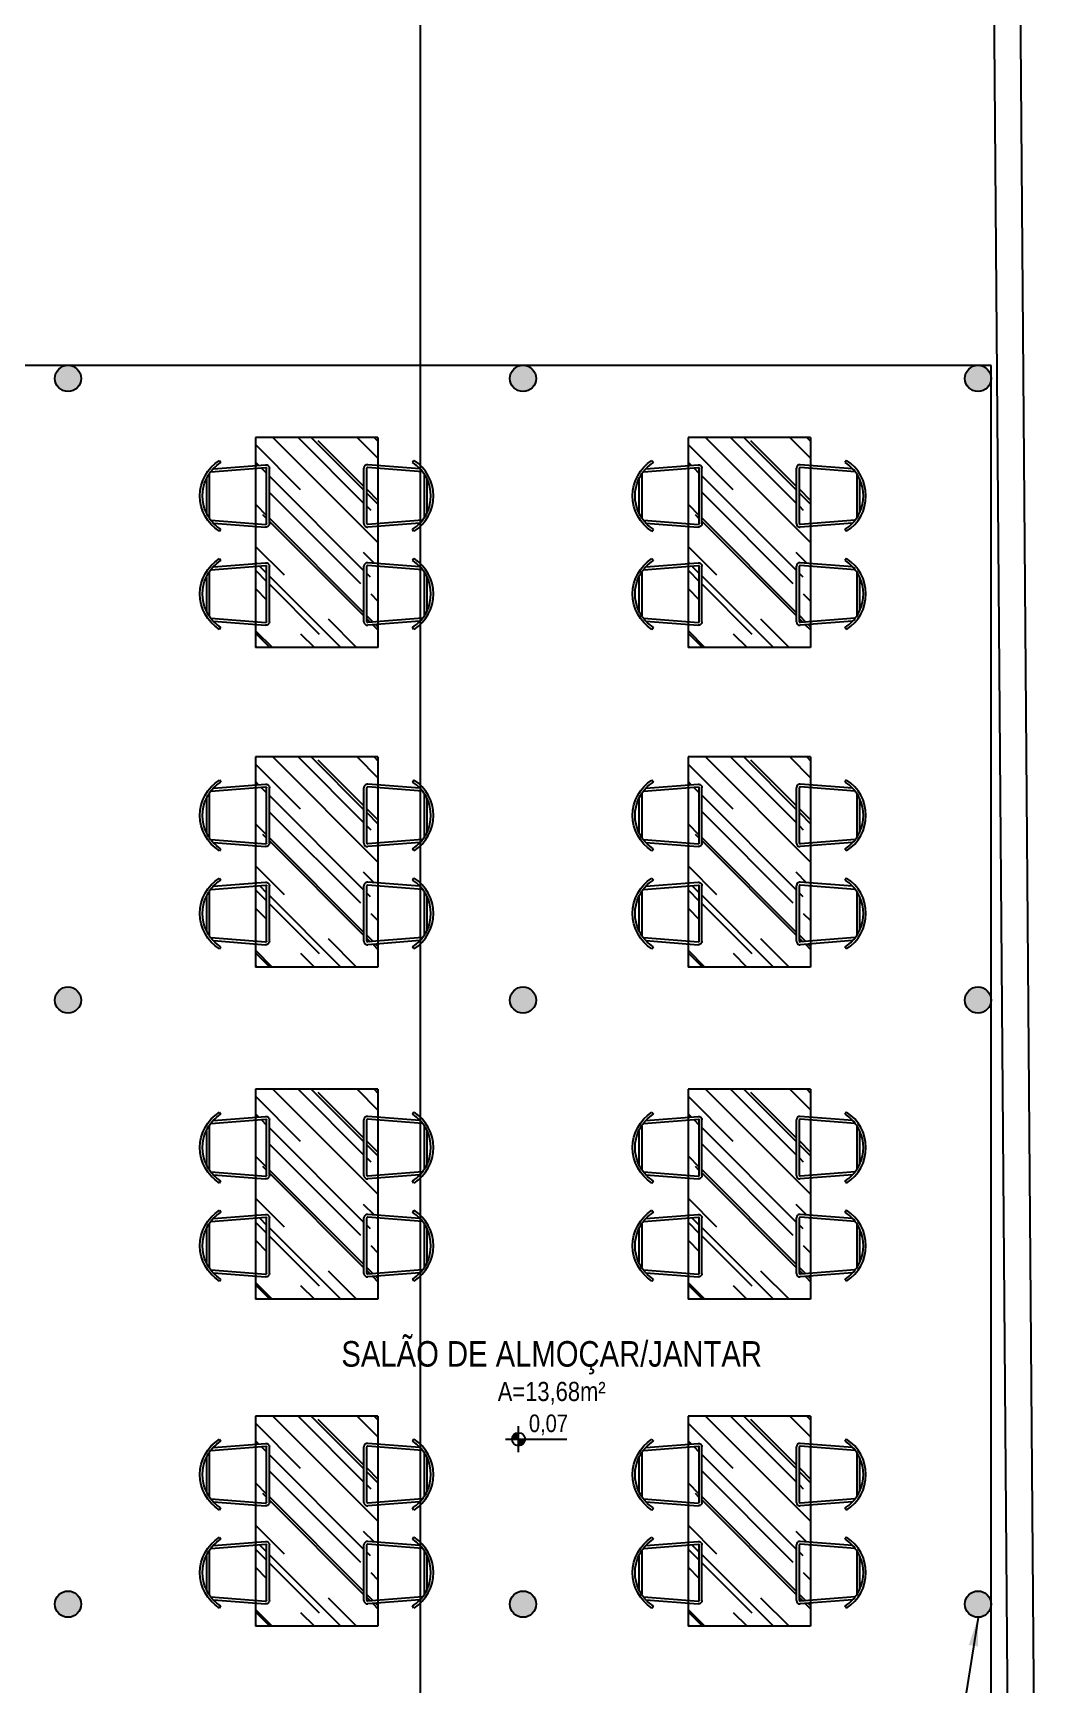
# Model space of a CAD drawing. Header units: millimetres. Extents: x 4156 to 4603, y 996 to 1078.
# Drawn here: x 4408.17 to 4414.47, y 1019.63 to 1030.01 of the extents above; entities that cross this region are included whole.
import ezdxf
from ezdxf.enums import TextEntityAlignment as Align

# ---------------------------------------------------------------- set-up
doc = ezdxf.new("R2010")
doc.units = ezdxf.units.MM
doc.header["$LTSCALE"] = 20
doc.linetypes.add('CONTINU', pattern=[0])
for name, color, linetype in [('-HIDRO', 8, 'Continuous'), ('AF', 5, 'Continuous'), ('E-txt-g', 3, 'Continuous')]:
    doc.layers.add(name, color=color, linetype=linetype)
doc.layers.add('E-Txt-W', color=7, linetype='Continuous', lineweight=20)
doc.styles.add('F2', font='ARIALN.TTF')
doc.styles.add('REG60', font='romans.shx', dxfattribs={"width": 0.8, "height": 0.15})
doc.styles.add('REG80', font='romans.shx', dxfattribs={"width": 0.8, "height": 0.2})
doc.styles.get("Standard").update_dxf_attribs({"font": 'arial.ttf'})
doc.dimstyles.get("Standard").update_dxf_attribs({"dimtxt": 0.18, "dimasz": 0.18, "dimexe": 0.18, "dimexo": 0.0625, "dimgap": 0.09, "dimtad": 0, "dimtih": 1, "dimtoh": 1, "dimdec": 4, "dimzin": 0, "dimdsep": 46, "dimtxsty": 'Standard', "dimcen": 0.09, "dimadec": 0, "dimazin": 0, "dimtfac": 1, "dimtdec": 4, "dimtofl": 0, "dimtmove": 0, "dimatfit": 3, "dimfxl": 1, "dimtolj": 1, "dimtzin": 0, "dimarcsym": 0})

# ---------------------------------------------------------------- blocks, each defined once
blk = doc.blocks.new('cadeira3')
at = {"color": 8}
for p, q in [((339.4, -198.5), (363.6, -198.5)), ((326.2, -207.8), (327.7, -208.9)), ((332.1, -203.5), (329.2, -240.8)), ((334.3, -201.7), (331.2, -241)), ((335.9, -200.5), (367.1, -200.5)), ((368.7, -201.7), (371.8, -241)), ((370.9, -203.5), (373.8, -240.8)), ((376.8, -207.8), (375.3, -208.9)), ((371.3, -241.5), (331.7, -241.5)), ((371.3, -243.5), (331.7, -243.5))]:
    blk.add_line(p, q, dxfattribs=at)
for centre, radius, start, end in [((351.5, -223.9), 30, 32.591, 147.409), ((351.5, -223.9), 28.2, 115.4935, 133.4739), ((351.5, -223.9), 28.2, 64.5065, 115.4935), ((351.5, -223.9), 28.2, 46.5261, 64.5065), ((351.5, -223.9), 28.2, 133.4739, 147.6689), ((351.5, -223.9), 28.2, 32.3311, 46.5261), ((331.7, -241), 2.5, 175.5276, 270), ((331.7, -241), 0.5, 175.5276, 270), ((371.3, -241), 2.5, 270, 4.4724), ((371.3, -241), 0.5, 270, 4.4724)]:
    blk.add_arc(centre, radius, start, end, dxfattribs=at)
blk = doc.blocks.new('TXT-AMB75')
at = {"layer": 'E-txt-g', "style": 'REG80', "width": 0.8, "flags": 8}
blk.add_attdef('TXT', text='', height=0.2, dxfattribs=at).set_placement((0.005, 0.296), align=Align.CENTER)
at = {"layer": 'E-Txt-W', "style": 'REG60', "width": 0.8, "flags": 8}
blk.add_attdef('TXT', text='', height=0.15, dxfattribs=at).set_placement((0.005, 0.027), align=Align.CENTER)
blk = doc.blocks.new('NV')
at = {"color": 4, "linetype": 'ByBlock', "ltscale": 0.5}
for p, q in [((-1.414, -0.142), (-1.414, 0.107)), ((-1.539, -0.018), (-0.953, -0.018))]:
    blk.add_line(p, q, dxfattribs=at)
at = {"color": 4, "ltscale": 2.5}
blk.add_circle((-1.414, -0.018), 0.0622, dxfattribs=at)
at = {"color": 4}
for points in [[(-1.414, -0.018), (-1.458, 0.026), (-1.476, -0.018), (-1.472, 0.006)], [(-1.414, -0.018), (-1.414, 0.045), (-1.458, 0.026), (-1.438, 0.04)], [(-1.414, -0.018), (-1.352, -0.018), (-1.37, -0.062), (-1.357, -0.041)], [(-1.414, -0.018), (-1.37, -0.062), (-1.414, -0.08), (-1.39, -0.075)]]:
    blk.add_solid(points, dxfattribs=at)
at = {"layer": 'E-Txt-W', "color": 4, "ltscale": 2.5, "style": 'F2'}
blk.add_attdef('COTAPISO', (-1.306, 0.073), '', height=0.15, dxfattribs=at)

msp = doc.modelspace()

# ---------------------------------------------------------------- hatches: boundary and pattern name
at = {"layer": '-HIDRO'}
h = msp.add_hatch(color=256, dxfattribs=at)
h.paths.add_polyline_path([(4408.307, 1023.936, 1), (4408.472, 1023.936, 1)])
h.paths.add_polyline_path([(4411.332, 1023.936, 1), (4411.167, 1023.936, 1)])
h.paths.add_polyline_path([(4411.332, 1027.841, 1), (4411.167, 1027.841, 1)])
h.paths.add_polyline_path([(4408.472, 1027.841, 1), (4408.307, 1027.841, 1)])
h.paths.add_polyline_path([(4414.027, 1027.841, 1), (4414.192, 1027.841, 1)])
h.paths.add_polyline_path([(4414.027, 1023.936, 1), (4414.192, 1023.936, 1)])
h.paths.add_polyline_path([(4408.307, 1020.141, 1), (4408.472, 1020.141, 1)])
h.paths.add_polyline_path([(4411.167, 1020.141, 1), (4411.332, 1020.141, 1)])
h.paths.add_polyline_path([(4414.192, 1020.141, 1), (4414.027, 1020.141, 1)])
at = {"layer": '-HIDRO', "linetype": 'CONTINU'}
h = msp.add_hatch(dxfattribs=at)
h.set_pattern_fill('AR-RROOF', color=256, scale=0.011, angle=315, style=0)
h.set_pattern_definition([(315, (3357.37792, 6907.72377), (0.632210031, -0.237078762), [4.191, -0.5588, 1.397, -0.2794]), (315, (3357.73947, 6907.5598), (0.06519666, 0.460327929), [0.8382, -0.092202, 1.6764, -0.20955]), (315, (3357.64464, 6907.79292), (1.1597102755, -0.894972325), [2.2352, -0.39116, 1.1176, -0.2794])])
h.paths.add_polyline_path([(4410.338, 1026.15), (4410.338, 1026.296), (4410.274, 1026.291, -0.437265), (4410.25, 1026.313), (4410.25, 1026.661, -0.437265), (4410.274, 1026.683), (4410.338, 1026.678), (4410.338, 1026.912), (4410.274, 1026.907, -0.437265), (4410.25, 1026.929), (4410.25, 1027.277, -0.437265), (4410.274, 1027.299), (4410.338, 1027.294), (4410.338, 1027.47), (4409.791, 1027.47), (4409.568, 1027.47), (4409.568, 1027.294), (4409.632, 1027.299, -0.437265), (4409.656, 1027.277), (4409.656, 1026.929, -0.437265), (4409.632, 1026.907), (4409.568, 1026.912), (4409.568, 1026.678), (4409.632, 1026.683, -0.437265), (4409.656, 1026.661), (4409.656, 1026.313, -0.437265), (4409.632, 1026.291), (4409.568, 1026.296), (4409.568, 1026.15)])
h.paths.add_polyline_path([(4410.338, 1026.929), (4410.338, 1027.276), (4410.272, 1027.282, 0.437265), (4410.268, 1027.277), (4410.268, 1026.929, 0.437265), (4410.272, 1026.924)], flags=17)
h.paths.add_polyline_path([(4410.338, 1026.313), (4410.338, 1026.66), (4410.272, 1026.666, 0.437265), (4410.268, 1026.661), (4410.268, 1026.313, 0.437265), (4410.272, 1026.308)], flags=17)
h.paths.add_polyline_path([(4409.634, 1026.308, 0.437265), (4409.638, 1026.313), (4409.638, 1026.661, 0.437265), (4409.634, 1026.666), (4409.568, 1026.66), (4409.568, 1026.313)], flags=17)
h.paths.add_polyline_path([(4409.634, 1026.924, 0.437265), (4409.638, 1026.929), (4409.638, 1027.277, 0.437265), (4409.634, 1027.282), (4409.568, 1027.276), (4409.568, 1026.929)], flags=17)
h = msp.add_hatch(dxfattribs=at)
h.set_pattern_fill('AR-RROOF', color=256, scale=0.011, angle=315, style=0)
h.set_pattern_definition([(315, (3360.09701, 6907.72377), (0.632210031, -0.237078762), [4.191, -0.5588, 1.397, -0.2794]), (315, (3360.45856, 6907.5598), (0.06519666, 0.460327929), [0.8382, -0.092202, 1.6764, -0.20955]), (315, (3360.36373, 6907.79292), (1.1597102755, -0.894972325), [2.2352, -0.39116, 1.1176, -0.2794])])
h.paths.add_polyline_path([(4413.057, 1026.15), (4413.057, 1026.296), (4412.993, 1026.291, -0.437265), (4412.969, 1026.313), (4412.969, 1026.661, -0.437265), (4412.993, 1026.683), (4413.057, 1026.678), (4413.057, 1026.912), (4412.993, 1026.907, -0.437265), (4412.969, 1026.929), (4412.969, 1027.277, -0.437265), (4412.993, 1027.299), (4413.057, 1027.294), (4413.057, 1027.47), (4412.51, 1027.47), (4412.287, 1027.47), (4412.287, 1027.294), (4412.351, 1027.299, -0.437265), (4412.375, 1027.277), (4412.375, 1026.929, -0.437265), (4412.351, 1026.907), (4412.287, 1026.912), (4412.287, 1026.678), (4412.351, 1026.683, -0.437265), (4412.375, 1026.661), (4412.375, 1026.313, -0.437265), (4412.351, 1026.291), (4412.287, 1026.296), (4412.287, 1026.15)])
h.paths.add_polyline_path([(4413.057, 1026.929), (4413.057, 1027.276), (4412.991, 1027.282, 0.437265), (4412.987, 1027.277), (4412.987, 1026.929, 0.437265), (4412.991, 1026.924)], flags=17)
h.paths.add_polyline_path([(4413.057, 1026.313), (4413.057, 1026.66), (4412.991, 1026.666, 0.437265), (4412.987, 1026.661), (4412.987, 1026.313, 0.437265), (4412.991, 1026.308)], flags=17)
h.paths.add_polyline_path([(4412.353, 1026.308, 0.437265), (4412.358, 1026.313), (4412.358, 1026.661, 0.437265), (4412.353, 1026.666), (4412.287, 1026.66), (4412.287, 1026.313)], flags=17)
h.paths.add_polyline_path([(4412.353, 1026.924, 0.437265), (4412.358, 1026.929), (4412.358, 1027.277, 0.437265), (4412.353, 1027.282), (4412.287, 1027.276), (4412.287, 1026.929)], flags=17)
h = msp.add_hatch(dxfattribs=at)
h.set_pattern_fill('AR-RROOF', color=256, scale=0.011, angle=315, style=0)
h.set_pattern_definition([(315, (3357.37792, 6905.71648), (0.632210031, -0.237078762), [4.191, -0.5588, 1.397, -0.2794]), (315, (3357.73947, 6905.5525), (0.06519666, 0.460327929), [0.8382, -0.092202, 1.6764, -0.20955]), (315, (3357.64464, 6905.78562), (1.1597102755, -0.894972325), [2.2352, -0.39116, 1.1176, -0.2794])])
h.paths.add_polyline_path([(4410.338, 1024.143), (4410.338, 1024.289), (4410.274, 1024.283, -0.437265), (4410.25, 1024.305), (4410.25, 1024.654, -0.437265), (4410.274, 1024.676), (4410.338, 1024.671), (4410.338, 1024.905), (4410.274, 1024.899, -0.437265), (4410.25, 1024.921), (4410.25, 1025.27, -0.437265), (4410.274, 1025.292), (4410.338, 1025.287), (4410.338, 1025.463), (4409.791, 1025.463), (4409.568, 1025.463), (4409.568, 1025.287), (4409.632, 1025.292, -0.437265), (4409.656, 1025.27), (4409.656, 1024.921, -0.437265), (4409.632, 1024.899), (4409.568, 1024.905), (4409.568, 1024.671), (4409.632, 1024.676, -0.437265), (4409.656, 1024.654), (4409.656, 1024.305, -0.437265), (4409.632, 1024.283), (4409.568, 1024.289), (4409.568, 1024.143)])
h.paths.add_polyline_path([(4410.338, 1024.922), (4410.338, 1025.269), (4410.272, 1025.274, 0.437265), (4410.268, 1025.27), (4410.268, 1024.921, 0.437265), (4410.272, 1024.917)], flags=17)
h.paths.add_polyline_path([(4410.338, 1024.306), (4410.338, 1024.653), (4410.272, 1024.658, 0.437265), (4410.268, 1024.654), (4410.268, 1024.305, 0.437265), (4410.272, 1024.301)], flags=17)
h.paths.add_polyline_path([(4409.634, 1024.301, 0.437265), (4409.638, 1024.305), (4409.638, 1024.654, 0.437265), (4409.634, 1024.658), (4409.568, 1024.653), (4409.568, 1024.306)], flags=17)
h.paths.add_polyline_path([(4409.634, 1024.917, 0.437265), (4409.638, 1024.921), (4409.638, 1025.27, 0.437265), (4409.634, 1025.274), (4409.568, 1025.269), (4409.568, 1024.922)], flags=17)
h = msp.add_hatch(dxfattribs=at)
h.set_pattern_fill('AR-RROOF', color=256, scale=0.011, angle=315, style=0)
h.set_pattern_definition([(315, (3360.09701, 6905.71648), (0.632210031, -0.237078762), [4.191, -0.5588, 1.397, -0.2794]), (315, (3360.45856, 6905.5525), (0.06519666, 0.460327929), [0.8382, -0.092202, 1.6764, -0.20955]), (315, (3360.36373, 6905.78562), (1.1597102755, -0.894972325), [2.2352, -0.39116, 1.1176, -0.2794])])
h.paths.add_polyline_path([(4413.057, 1024.143), (4413.057, 1024.289), (4412.993, 1024.283, -0.437265), (4412.969, 1024.305), (4412.969, 1024.654, -0.437265), (4412.993, 1024.676), (4413.057, 1024.671), (4413.057, 1024.905), (4412.993, 1024.899, -0.437265), (4412.969, 1024.921), (4412.969, 1025.27, -0.437265), (4412.993, 1025.292), (4413.057, 1025.287), (4413.057, 1025.463), (4412.51, 1025.463), (4412.287, 1025.463), (4412.287, 1025.287), (4412.351, 1025.292, -0.437265), (4412.375, 1025.27), (4412.375, 1024.921, -0.437265), (4412.351, 1024.899), (4412.287, 1024.905), (4412.287, 1024.671), (4412.351, 1024.676, -0.437265), (4412.375, 1024.654), (4412.375, 1024.305, -0.437265), (4412.351, 1024.283), (4412.287, 1024.289), (4412.287, 1024.143)])
h.paths.add_polyline_path([(4413.057, 1024.922), (4413.057, 1025.269), (4412.991, 1025.274, 0.437265), (4412.987, 1025.27), (4412.987, 1024.921, 0.437265), (4412.991, 1024.917)], flags=17)
h.paths.add_polyline_path([(4413.057, 1024.306), (4413.057, 1024.653), (4412.991, 1024.658, 0.437265), (4412.987, 1024.654), (4412.987, 1024.305, 0.437265), (4412.991, 1024.301)], flags=17)
h.paths.add_polyline_path([(4412.353, 1024.301, 0.437265), (4412.358, 1024.305), (4412.358, 1024.654, 0.437265), (4412.353, 1024.658), (4412.287, 1024.653), (4412.287, 1024.306)], flags=17)
h.paths.add_polyline_path([(4412.353, 1024.917, 0.437265), (4412.358, 1024.921), (4412.358, 1025.27, 0.437265), (4412.353, 1025.274), (4412.287, 1025.269), (4412.287, 1024.922)], flags=17)
h = msp.add_hatch(dxfattribs=at)
h.set_pattern_fill('AR-RROOF', color=256, scale=0.011, angle=315, style=0)
h.set_pattern_definition([(315, (3357.37792, 6903.62947), (0.632210031, -0.237078762), [4.191, -0.5588, 1.397, -0.2794]), (315, (3357.73947, 6903.4655), (0.06519666, 0.460327929), [0.8382, -0.092202, 1.6764, -0.20955]), (315, (3357.64464, 6903.69862), (1.1597102755, -0.894972325), [2.2352, -0.39116, 1.1176, -0.2794])])
h.paths.add_polyline_path([(4410.338, 1022.056), (4410.338, 1022.202), (4410.274, 1022.196, -0.437265), (4410.25, 1022.218), (4410.25, 1022.567, -0.437265), (4410.274, 1022.589), (4410.338, 1022.584), (4410.338, 1022.818), (4410.274, 1022.812, -0.437265), (4410.25, 1022.834), (4410.25, 1023.183, -0.437265), (4410.274, 1023.205), (4410.338, 1023.2), (4410.338, 1023.376), (4409.791, 1023.376), (4409.568, 1023.376), (4409.568, 1023.2), (4409.632, 1023.205, -0.437265), (4409.656, 1023.183), (4409.656, 1022.834, -0.437265), (4409.632, 1022.812), (4409.568, 1022.818), (4409.568, 1022.584), (4409.632, 1022.589, -0.437265), (4409.656, 1022.567), (4409.656, 1022.218, -0.437265), (4409.632, 1022.196), (4409.568, 1022.202), (4409.568, 1022.056)])
h.paths.add_polyline_path([(4410.338, 1022.835), (4410.338, 1023.182), (4410.272, 1023.187, 0.437265), (4410.268, 1023.183), (4410.268, 1022.834, 0.437265), (4410.272, 1022.83)], flags=17)
h.paths.add_polyline_path([(4410.338, 1022.219), (4410.338, 1022.566), (4410.272, 1022.571, 0.437265), (4410.268, 1022.567), (4410.268, 1022.218, 0.437265), (4410.272, 1022.214)], flags=17)
h.paths.add_polyline_path([(4409.634, 1022.214, 0.437265), (4409.638, 1022.218), (4409.638, 1022.567, 0.437265), (4409.634, 1022.571), (4409.568, 1022.566), (4409.568, 1022.219)], flags=17)
h.paths.add_polyline_path([(4409.634, 1022.83, 0.437265), (4409.638, 1022.834), (4409.638, 1023.183, 0.437265), (4409.634, 1023.187), (4409.568, 1023.182), (4409.568, 1022.835)], flags=17)
h = msp.add_hatch(dxfattribs=at)
h.set_pattern_fill('AR-RROOF', color=256, scale=0.011, angle=315, style=0)
h.set_pattern_definition([(315, (3360.09701, 6903.62947), (0.632210031, -0.237078762), [4.191, -0.5588, 1.397, -0.2794]), (315, (3360.45856, 6903.4655), (0.06519666, 0.460327929), [0.8382, -0.092202, 1.6764, -0.20955]), (315, (3360.36373, 6903.69862), (1.1597102755, -0.894972325), [2.2352, -0.39116, 1.1176, -0.2794])])
h.paths.add_polyline_path([(4413.057, 1022.056), (4413.057, 1022.202), (4412.993, 1022.196, -0.437265), (4412.969, 1022.218), (4412.969, 1022.567, -0.437265), (4412.993, 1022.589), (4413.057, 1022.584), (4413.057, 1022.818), (4412.993, 1022.812, -0.437265), (4412.969, 1022.834), (4412.969, 1023.183, -0.437265), (4412.993, 1023.205), (4413.057, 1023.2), (4413.057, 1023.376), (4412.51, 1023.376), (4412.287, 1023.376), (4412.287, 1023.2), (4412.351, 1023.205, -0.437265), (4412.375, 1023.183), (4412.375, 1022.834, -0.437265), (4412.351, 1022.812), (4412.287, 1022.818), (4412.287, 1022.584), (4412.351, 1022.589, -0.437265), (4412.375, 1022.567), (4412.375, 1022.218, -0.437265), (4412.351, 1022.196), (4412.287, 1022.202), (4412.287, 1022.056)])
h.paths.add_polyline_path([(4413.057, 1022.835), (4413.057, 1023.182), (4412.991, 1023.187, 0.437265), (4412.987, 1023.183), (4412.987, 1022.834, 0.437265), (4412.991, 1022.83)], flags=17)
h.paths.add_polyline_path([(4413.057, 1022.219), (4413.057, 1022.566), (4412.991, 1022.571, 0.437265), (4412.987, 1022.567), (4412.987, 1022.218, 0.437265), (4412.991, 1022.214)], flags=17)
h.paths.add_polyline_path([(4412.353, 1022.214, 0.437265), (4412.358, 1022.218), (4412.358, 1022.567, 0.437265), (4412.353, 1022.571), (4412.287, 1022.566), (4412.287, 1022.219)], flags=17)
h.paths.add_polyline_path([(4412.353, 1022.83, 0.437265), (4412.358, 1022.834), (4412.358, 1023.183, 0.437265), (4412.353, 1023.187), (4412.287, 1023.182), (4412.287, 1022.835)], flags=17)
h = msp.add_hatch(dxfattribs=at)
h.set_pattern_fill('AR-RROOF', color=256, scale=0.011, angle=315, style=0)
h.set_pattern_definition([(315, (3357.37792, 6901.5755), (0.632210031, -0.237078762), [4.191, -0.5588, 1.397, -0.2794]), (315, (3357.73947, 6901.41152), (0.06519666, 0.460327929), [0.8382, -0.092202, 1.6764, -0.20955]), (315, (3357.64464, 6901.64465), (1.1597102755, -0.894972325), [2.2352, -0.39116, 1.1176, -0.2794])])
h.paths.add_polyline_path([(4410.338, 1020.002), (4410.338, 1020.148), (4410.274, 1020.143, -0.437265), (4410.25, 1020.164), (4410.25, 1020.513, -0.437265), (4410.274, 1020.535), (4410.338, 1020.53), (4410.338, 1020.764), (4410.274, 1020.759, -0.437265), (4410.25, 1020.78), (4410.25, 1021.129, -0.437265), (4410.274, 1021.151), (4410.338, 1021.146), (4410.338, 1021.322), (4409.791, 1021.322), (4409.568, 1021.322), (4409.568, 1021.146), (4409.632, 1021.151, -0.437265), (4409.656, 1021.129), (4409.656, 1020.78, -0.437265), (4409.632, 1020.759), (4409.568, 1020.764), (4409.568, 1020.53), (4409.632, 1020.535, -0.437265), (4409.656, 1020.513), (4409.656, 1020.164, -0.437265), (4409.632, 1020.143), (4409.568, 1020.148), (4409.568, 1020.002)])
h.paths.add_polyline_path([(4410.338, 1020.781), (4410.338, 1021.128), (4410.272, 1021.133, 0.437265), (4410.268, 1021.129), (4410.268, 1020.78, 0.437265), (4410.272, 1020.776)], flags=17)
h.paths.add_polyline_path([(4410.338, 1020.165), (4410.338, 1020.512), (4410.272, 1020.517, 0.437265), (4410.268, 1020.513), (4410.268, 1020.164, 0.437265), (4410.272, 1020.16)], flags=17)
h.paths.add_polyline_path([(4409.634, 1020.16, 0.437265), (4409.638, 1020.164), (4409.638, 1020.513, 0.437265), (4409.634, 1020.517), (4409.568, 1020.512), (4409.568, 1020.165)], flags=17)
h.paths.add_polyline_path([(4409.634, 1020.776, 0.437265), (4409.638, 1020.78), (4409.638, 1021.129, 0.437265), (4409.634, 1021.133), (4409.568, 1021.128), (4409.568, 1020.781)], flags=17)
h = msp.add_hatch(dxfattribs=at)
h.set_pattern_fill('AR-RROOF', color=256, scale=0.011, angle=315, style=0)
h.set_pattern_definition([(315, (3360.09701, 6901.5755), (0.632210031, -0.237078762), [4.191, -0.5588, 1.397, -0.2794]), (315, (3360.45856, 6901.41152), (0.06519666, 0.460327929), [0.8382, -0.092202, 1.6764, -0.20955]), (315, (3360.36373, 6901.64465), (1.1597102755, -0.894972325), [2.2352, -0.39116, 1.1176, -0.2794])])
h.paths.add_polyline_path([(4413.057, 1020.002), (4413.057, 1020.148), (4412.993, 1020.143, -0.437265), (4412.969, 1020.164), (4412.969, 1020.513, -0.437265), (4412.993, 1020.535), (4413.057, 1020.53), (4413.057, 1020.764), (4412.993, 1020.759, -0.437265), (4412.969, 1020.78), (4412.969, 1021.129, -0.437265), (4412.993, 1021.151), (4413.057, 1021.146), (4413.057, 1021.322), (4412.51, 1021.322), (4412.287, 1021.322), (4412.287, 1021.146), (4412.351, 1021.151, -0.437265), (4412.375, 1021.129), (4412.375, 1020.78, -0.437265), (4412.351, 1020.759), (4412.287, 1020.764), (4412.287, 1020.53), (4412.351, 1020.535, -0.437265), (4412.375, 1020.513), (4412.375, 1020.164, -0.437265), (4412.351, 1020.143), (4412.287, 1020.148), (4412.287, 1020.002)])
h.paths.add_polyline_path([(4413.057, 1020.781), (4413.057, 1021.128), (4412.991, 1021.133, 0.437265), (4412.987, 1021.129), (4412.987, 1020.78, 0.437265), (4412.991, 1020.776)], flags=17)
h.paths.add_polyline_path([(4413.057, 1020.165), (4413.057, 1020.512), (4412.991, 1020.517, 0.437265), (4412.987, 1020.513), (4412.987, 1020.164, 0.437265), (4412.991, 1020.16)], flags=17)
h.paths.add_polyline_path([(4412.353, 1020.16, 0.437265), (4412.358, 1020.164), (4412.358, 1020.513, 0.437265), (4412.353, 1020.517), (4412.287, 1020.512), (4412.287, 1020.165)], flags=17)
h.paths.add_polyline_path([(4412.353, 1020.776, 0.437265), (4412.358, 1020.78), (4412.358, 1021.129, 0.437265), (4412.353, 1021.133), (4412.287, 1021.128), (4412.287, 1020.781)], flags=17)

# ---------------------------------------------------------------- linework, layer by layer
at = {"layer": '-HIDRO', "linetype": 'Continuous'}
for p, q in [((4414.579, 1004.603), (4414.055, 1071.431)), ((4414.412, 1004.768), (4413.891, 1071.269)), ((4414.192, 1027.923), (4408.032, 1027.923)), ((4414.192, 1016.923), (4414.192, 1027.923))]:
    msp.add_line(p, q, dxfattribs=at)
at = {"layer": '-HIDRO', "linetype": 'CONTINU'}
for p, q in [((4409.568, 1027.47), (4409.568, 1026.15)), ((4412.287, 1027.47), (4412.287, 1026.15)), ((4409.568, 1025.463), (4409.568, 1024.143)), ((4412.287, 1025.463), (4412.287, 1024.143)), ((4409.568, 1023.376), (4409.568, 1022.056)), ((4412.287, 1023.376), (4412.287, 1022.056)), ((4409.568, 1021.322), (4409.568, 1020.002)), ((4412.287, 1021.322), (4412.287, 1020.002))]:
    msp.add_line(p, q, dxfattribs=at)
at = {"layer": '-HIDRO'}
for p, q in [((4410.338, 1027.47), (4409.568, 1027.47)), ((4410.338, 1027.47), (4410.338, 1026.15)), ((4413.057, 1027.47), (4412.287, 1027.47)), ((4413.057, 1027.47), (4413.057, 1026.15)), ((4410.338, 1026.15), (4409.568, 1026.15)), ((4413.057, 1026.15), (4412.287, 1026.15)), ((4410.338, 1025.463), (4409.568, 1025.463)), ((4410.338, 1025.463), (4410.338, 1024.143)), ((4413.057, 1025.463), (4412.287, 1025.463)), ((4413.057, 1025.463), (4413.057, 1024.143)), ((4410.338, 1024.143), (4409.568, 1024.143)), ((4413.057, 1024.143), (4412.287, 1024.143)), ((4410.338, 1023.376), (4409.568, 1023.376)), ((4410.338, 1023.376), (4410.338, 1022.056)), ((4413.057, 1023.376), (4412.287, 1023.376)), ((4413.057, 1023.376), (4413.057, 1022.056)), ((4410.338, 1022.056), (4409.568, 1022.056)), ((4413.057, 1022.056), (4412.287, 1022.056)), ((4410.338, 1021.322), (4409.568, 1021.322)), ((4410.338, 1021.322), (4410.338, 1020.002)), ((4413.057, 1021.322), (4412.287, 1021.322)), ((4413.057, 1021.322), (4413.057, 1020.002)), ((4410.338, 1020.002), (4409.568, 1020.002)), ((4413.057, 1020.002), (4412.287, 1020.002))]:
    msp.add_line(p, q, dxfattribs=at)
at = {"layer": '-HIDRO', "linetype": 'Continuous'}
for centre in [(4408.39, 1027.841), (4411.25, 1027.841), (4414.11, 1027.841), (4408.39, 1023.936), (4411.25, 1023.936), (4414.11, 1023.936), (4408.39, 1020.141), (4411.25, 1020.141), (4414.11, 1020.141)]:
    msp.add_circle(centre, 0.0825, dxfattribs=at)
at = {"layer": 'AF'}
msp.add_line((4410.604, 1037.407), (4410.604, 1009.439), dxfattribs=at)

# ---------------------------------------------------------------- block references
at = {"layer": '-HIDRO', "linetype": 'CONTINU', "xscale": -0.008800000000192086, "yscale": 0.008799999999991998, "zscale": 0.0088, "rotation": 90}
for p in [(4407.513, 1030.196), (4410.232, 1030.196), (4407.513, 1029.58), (4410.232, 1029.58), (4407.513, 1028.189), (4410.232, 1028.189), (4407.513, 1027.573), (4410.232, 1027.573), (4407.513, 1026.102), (4410.232, 1026.102), (4407.513, 1025.486), (4410.232, 1025.486), (4407.513, 1024.048), (4410.232, 1024.048), (4407.513, 1023.432), (4410.232, 1023.432)]:
    msp.add_blockref('cadeira3', p, dxfattribs=at)
at = {"layer": '-HIDRO', "xscale": 0.008800000000192086, "yscale": 0.008800000000192086, "zscale": 0.008800000000192086, "rotation": 269.9999999999999}
for p in [(4412.393, 1030.196), (4415.112, 1030.196), (4412.393, 1029.58), (4415.112, 1029.58), (4412.393, 1028.189), (4415.112, 1028.189), (4412.393, 1027.573), (4415.112, 1027.573), (4412.393, 1026.102), (4415.112, 1026.102), (4412.393, 1025.486), (4415.112, 1025.486), (4412.393, 1024.048), (4415.112, 1024.048), (4412.393, 1023.432), (4415.112, 1023.432)]:
    msp.add_blockref('cadeira3', p, dxfattribs=at)
at = {"layer": '-HIDRO'}
ref = msp.add_blockref('TXT-AMB75', (4411.425, 1021.395, 2.013), dxfattribs=dict(at, xscale=0.8019000000000002, yscale=0.8019000000000002, zscale=0.8019000000000002))
ref.add_attrib('TXT', 'SALÃO DE ALMOÇAR/JANTAR', dxfattribs={"layer": 'E-txt-g', "color": 2, "height": 0.16038, "style": 'F2'}).set_placement((4411.43, 1021.633, 2.013), align=Align.CENTER)
ref.add_attrib('TXT', 'A=13,68m²', dxfattribs={"layer": 'E-Txt-W', "height": 0.1203, "style": 'F2'}).set_placement((4411.43, 1021.417, 2.013), align=Align.CENTER)
ref = msp.add_blockref('NV', (4412.155, 1021.189, 2.013), dxfattribs=dict(at, xscale=0.66, yscale=0.66, zscale=0.66))
ref.add_attrib('COTAPISO', '0,07', (4411.287, 1021.222, 2.013), dxfattribs={"layer": 'E-Txt-W', "color": 4, "ltscale": 2.5, "height": 0.11, "style": 'F2'})

# ---------------------------------------------------------------- leaders
msp.add_leader([(4414.11, 1020.058, -0.22), (4413.528, 1016.407, -0.22), (4413.433, 1016.41, -0.22)], dimstyle='Standard', dxfattribs=at)

doc.saveas('drawing.dxf')
